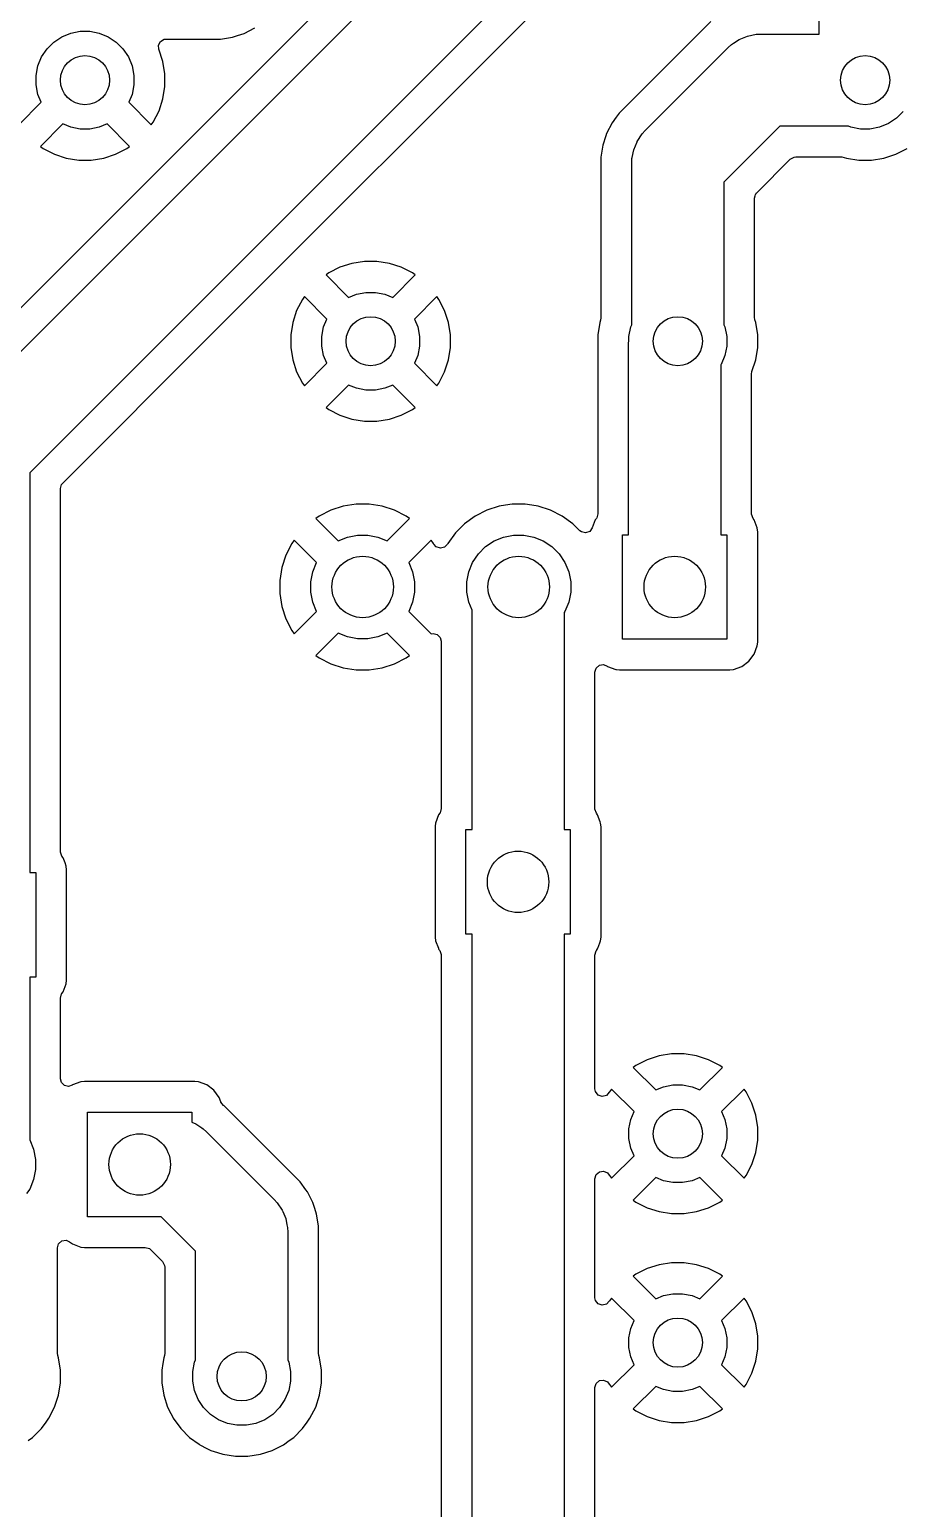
# Model space of a CAD drawing. Header units: millimetres. Extents: x 95 to 195, y -140 to -40.
# Drawn here: x 158.15 to 172.34, y -125.3 to -101.23 of the extents above; entities that cross this region are included whole.
import ezdxf

# ---------------------------------------------------------------- set-up
doc = ezdxf.new("R2010")
doc.units = ezdxf.units.MM
doc.layers.add('B.Cu', color=153, linetype='CONTINUOUS', true_color=0x4d7fc4)

msp = doc.modelspace()

# ---------------------------------------------------------------- linework, layer by layer
at = {"layer": 'B.Cu', "linetype": 'CONTINUOUS'}
for p, q in [((171.015352, -92.746173), (156.446174, -107.315351)), ((156.86967, -107.59967), (171.29967, -93.16967)), ((172.14066, -94.45), (158.15, -108.44066)), ((161.100792, -106.197682), (172.311655, -94.986819)), ((171, -101.3), (171, -98.069773)), ((169.235351, -101.096174), (167.746174, -102.585351)), ((158.542485, -101.431592), (158.672883, -101.344463)), ((158.672883, -101.344463), (158.817772, -101.284448)), ((158.817772, -101.284448), (158.971586, -101.253852)), ((158.971586, -101.253852), (159.128414, -101.253852)), ((159.128414, -101.253852), (159.282228, -101.284448)), ((159.282228, -101.284448), (159.427117, -101.344463)), ((159.427117, -101.344463), (159.557515, -101.431592)), ((161.452826, -101.349709), (161.53018, -101.324575)), ((161.53018, -101.324575), (161.640026, -101.288884)), ((161.640026, -101.288884), (161.815405, -101.199524)), ((169.696452, -101.388559), (169.832286, -101.332295)), ((169.832286, -101.332295), (169.976487, -101.303611)), ((169.976487, -101.303611), (170.05, -101.3)), ((170.05, -101.3), (171, -101.3)), ((158.344463, -101.672883), (158.431592, -101.542485)), ((158.431592, -101.542485), (158.542485, -101.431592)), ((159.557515, -101.431592), (159.668408, -101.542485)), ((159.668408, -101.542485), (159.755537, -101.672883)), ((160.247697, -101.48247), (160.278978, -101.419994)), ((160.254512, -101.54593), (160.247697, -101.48247)), ((160.253251, -101.54634), (160.254512, -101.54593)), ((160.31799, -101.745582), (160.253251, -101.54634)), ((160.278978, -101.419994), (160.339071, -101.384348)), ((160.339071, -101.384348), (160.369724, -101.3805)), ((160.369724, -101.3805), (161.258422, -101.3805)), ((161.258422, -101.3805), (161.452826, -101.349709)), ((168.16967, -102.86967), (169.51967, -101.51967)), ((169.51967, -101.51967), (169.574205, -101.470242)), ((169.574205, -101.470242), (169.606578, -101.448611)), ((169.606578, -101.448611), (169.696452, -101.388559)), ((158.253852, -101.971586), (158.284448, -101.817772)), ((158.284448, -101.817772), (158.344463, -101.672883)), ((159.755537, -101.672883), (159.815552, -101.817772)), ((159.815552, -101.817772), (159.846148, -101.971586)), ((160.35, -101.947682), (160.31799, -101.745582)), ((158.253852, -102.128414), (158.253852, -101.971586)), ((159.846148, -101.971586), (159.846148, -102.128414)), ((160.35, -102.152317), (160.35, -101.947682)), ((158.284448, -102.282228), (158.253852, -102.128414)), ((158.337101, -102.409344), (158.284448, -102.282228)), ((159.815552, -102.282228), (159.762898, -102.409345)), ((159.846148, -102.128414), (159.815552, -102.282228)), ((160.31799, -102.354417), (160.35, -102.152317)), ((157.970524, -102.775922), (158.337101, -102.409344)), ((159.762898, -102.409345), (160.129474, -102.775921)), ((160.254755, -102.549031), (160.31799, -102.354417)), ((158.690653, -102.762897), (158.324076, -103.129474)), ((158.817772, -102.815552), (158.690653, -102.762897)), ((159.409345, -102.762898), (159.282228, -102.815552)), ((159.775921, -103.129474), (159.409345, -102.762898)), ((160.129474, -102.775921), (160.161859, -102.731349)), ((160.161859, -102.731349), (160.254755, -102.549031)), ((167.630476, -102.744594), (167.541117, -102.919969)), ((167.696485, -102.653741), (167.630476, -102.744594)), ((167.746172, -102.585354), (167.696485, -102.653741)), ((167.746174, -102.585352), (167.746172, -102.585354)), ((167.746174, -102.585351), (167.746174, -102.585352)), ((172.127117, -102.755537), (171.982228, -102.815552)), ((172.257515, -102.668408), (172.127117, -102.755537)), ((172.368408, -102.557515), (172.257515, -102.668408)), ((158.971586, -102.846148), (158.817772, -102.815552)), ((159.128414, -102.846148), (158.971586, -102.846148)), ((159.282228, -102.815552), (159.128414, -102.846148)), ((167.52962, -102.955356), (167.48029, -103.107173)), ((167.541117, -102.919969), (167.52962, -102.955356)), ((168.038559, -103.046452), (168.120242, -102.924205)), ((168.120242, -102.924205), (168.16967, -102.86967)), ((170.36066, -102.8), (169.45, -103.71066)), ((171.480226, -102.8), (170.36066, -102.8)), ((171.517772, -102.815552), (171.480226, -102.8)), ((171.671586, -102.846148), (171.517772, -102.815552)), ((171.828414, -102.846148), (171.671586, -102.846148)), ((171.982228, -102.815552), (171.828414, -102.846148)), ((158.324076, -103.129474), (158.36865, -103.161859)), ((158.36865, -103.161859), (158.550968, -103.254755)), ((158.550968, -103.254755), (158.745582, -103.31799)), ((159.354417, -103.31799), (159.549031, -103.254755)), ((159.549031, -103.254755), (159.731349, -103.161859)), ((159.731349, -103.161859), (159.775921, -103.129474)), ((167.48029, -103.107173), (167.4495, -103.301577)), ((167.957573, -103.306569), (167.982294, -103.182287)), ((167.982294, -103.182287), (168.036139, -103.052295)), ((168.036139, -103.052295), (168.038559, -103.046452)), ((172.054534, -103.318477), (172.249219, -103.25522)), ((172.249219, -103.25522), (172.43161, -103.162287)), ((158.745582, -103.31799), (158.947683, -103.35)), ((158.947683, -103.35), (159.152317, -103.35)), ((159.152317, -103.35), (159.354417, -103.31799)), ((167.4495, -103.301577), (167.4495, -105.920498)), ((167.95, -103.4), (167.953611, -103.326487)), ((167.95, -106.030226), (167.95, -103.4)), ((167.953611, -103.326487), (167.957573, -103.306569)), ((169.986819, -103.881655), (170.531655, -103.336819)), ((170.531655, -103.336819), (170.592978, -103.303334)), ((170.592978, -103.303334), (170.619336, -103.3005)), ((170.619336, -103.3005), (171.370498, -103.3005)), ((171.370498, -103.3005), (171.408816, -103.306569)), ((171.408816, -103.306569), (171.409709, -103.306859)), ((171.409709, -103.306859), (171.445466, -103.318477)), ((171.445466, -103.318477), (171.647648, -103.3505)), ((171.647648, -103.3505), (171.647649, -103.3505)), ((171.647649, -103.3505), (171.852351, -103.3505)), ((171.852351, -103.3505), (171.852352, -103.3505)), ((171.852352, -103.3505), (172.054534, -103.318477)), ((169.45, -103.71066), (169.45, -106.030226)), ((169.9505, -103.969336), (169.954242, -103.956589)), ((169.9505, -104.897682), (169.9505, -103.969336)), ((169.953315, -103.950136), (169.960193, -103.935073)), ((169.954242, -103.956589), (169.953315, -103.950136)), ((169.960193, -103.935073), (169.965668, -103.909909)), ((169.965668, -103.909909), (169.969422, -103.904893)), ((169.969422, -103.904893), (169.970185, -103.902297)), ((169.970185, -103.902297), (169.981672, -103.888041)), ((169.981672, -103.888041), (169.98234, -103.88658)), ((169.98234, -103.88658), (169.986131, -103.882508)), ((169.986131, -103.882508), (169.986819, -103.881655)), ((169.9505, -105.920498), (169.9505, -104.897682)), ((163.018644, -105.188143), (162.974077, -105.220523)), ((163.200968, -105.095244), (163.018644, -105.188143)), ((163.395582, -105.032009), (163.200968, -105.095244)), ((163.597683, -105), (163.395582, -105.032009)), ((163.802317, -105), (163.597683, -105)), ((164.004417, -105.032009), (163.802317, -105)), ((164.199031, -105.095244), (164.004417, -105.032009)), ((164.38135, -105.188141), (164.199031, -105.095244)), ((164.381359, -105.188147), (164.38135, -105.188141)), ((164.425921, -105.220523), (164.381359, -105.188147)), ((162.974077, -105.220523), (162.974077, -105.220524)), ((162.974077, -105.220524), (163.340655, -105.587101)), ((164.059344, -105.587101), (164.425922, -105.220524)), ((164.425922, -105.220524), (164.425921, -105.220523)), ((162.588143, -105.618644), (162.495244, -105.800968)), ((162.620523, -105.574077), (162.588143, -105.618644)), ((162.620524, -105.574077), (162.620523, -105.574077)), ((162.987101, -105.940654), (162.620524, -105.574077)), ((163.340655, -105.587101), (163.467772, -105.534448)), ((163.467772, -105.534448), (163.621586, -105.503852)), ((163.621586, -105.503852), (163.778414, -105.503852)), ((163.778414, -105.503852), (163.932228, -105.534448)), ((163.932228, -105.534448), (164.059344, -105.587101)), ((164.779474, -105.574076), (164.412897, -105.940652)), ((164.779474, -105.574077), (164.779474, -105.574076)), ((164.811859, -105.61865), (164.779474, -105.574077)), ((164.904755, -105.800968), (164.811859, -105.61865)), ((162.495244, -105.800968), (162.432009, -105.995582)), ((164.96799, -105.995582), (164.904755, -105.800968)), ((162.432009, -105.995582), (162.4, -106.197682)), ((162.903852, -106.221586), (162.934448, -106.067772)), ((162.934448, -106.067772), (162.987101, -105.940654)), ((164.412897, -105.940652), (164.465552, -106.067772)), ((164.465552, -106.067772), (164.496148, -106.221586)), ((165, -106.197682), (164.96799, -105.995582)), ((167.431523, -105.995464), (167.3995, -106.197648)), ((167.443431, -105.958816), (167.431523, -105.995464)), ((167.4495, -105.920498), (167.443431, -105.958816)), ((167.903852, -106.221586), (167.934448, -106.067772)), ((167.934448, -106.067772), (167.95, -106.030226)), ((169.45, -106.030226), (169.465552, -106.067772)), ((169.465552, -106.067772), (169.496148, -106.221586)), ((169.953932, -105.94217), (169.9505, -105.920498)), ((169.953572, -105.94793), (169.953932, -105.94217)), ((169.954821, -105.953438), (169.953572, -105.94793)), ((169.968477, -105.995466), (169.954821, -105.953438)), ((170.0005, -106.197648), (169.968477, -105.995466)), ((158.686819, -108.611655), (161.100792, -106.197682)), ((162.4, -106.197682), (162.4, -106.402317)), ((162.903852, -106.378414), (162.903852, -106.221586)), ((162.934448, -106.532228), (162.903852, -106.378414)), ((164.496148, -106.378414), (164.465552, -106.532228)), ((164.496148, -106.221586), (164.496148, -106.378414)), ((165, -106.402317), (165, -106.197682)), ((167.3995, -106.197648), (167.3995, -109.108561)), ((167.9, -106.35), (167.903611, -106.276487)), ((167.9, -109.45), (167.9, -106.35)), ((167.903611, -106.276487), (167.903852, -106.275275)), ((167.903852, -106.275275), (167.903852, -106.221586)), ((169.496148, -106.378414), (169.465552, -106.532228)), ((169.496148, -106.221586), (169.496148, -106.378414)), ((170.0005, -106.402352), (170.0005, -106.197648)), ((162.4, -106.402317), (162.432009, -106.604417)), ((162.432009, -106.604417), (162.495244, -106.799031)), ((162.987101, -106.659344), (162.934448, -106.532228)), ((164.465552, -106.532228), (164.412898, -106.659345)), ((164.904755, -106.799031), (164.96799, -106.604417)), ((164.96799, -106.604417), (165, -106.402317)), ((169.465552, -106.532228), (169.405537, -106.677117)), ((169.906568, -106.795069), (169.968477, -106.604534)), ((169.968477, -106.604534), (170.0005, -106.402352)), ((162.495244, -106.799031), (162.588141, -106.98135)), ((162.620524, -107.025922), (162.987101, -106.659344)), ((164.412898, -106.659345), (164.779474, -107.025921)), ((164.811859, -106.981349), (164.904755, -106.799031)), ((169.405537, -106.677117), (169.4, -106.685403)), ((169.4, -106.685403), (169.4, -109.45)), ((169.9005, -106.833384), (169.906568, -106.795069)), ((169.9005, -109.108561), (169.9005, -106.833384)), ((162.588141, -106.98135), (162.588147, -106.981359)), ((162.588147, -106.981359), (162.620523, -107.025921)), ((162.620523, -107.025921), (162.620524, -107.025922)), ((163.340653, -107.012897), (162.974076, -107.379474)), ((163.467772, -107.065552), (163.340653, -107.012897)), ((163.621586, -107.096148), (163.467772, -107.065552)), ((163.778414, -107.096148), (163.621586, -107.096148)), ((163.932228, -107.065552), (163.778414, -107.096148)), ((164.059345, -107.012898), (163.932228, -107.065552)), ((164.425921, -107.379474), (164.059345, -107.012898)), ((164.779474, -107.025921), (164.811859, -106.981349)), ((162.974076, -107.379474), (163.01865, -107.411859)), ((163.01865, -107.411859), (163.200968, -107.504755)), ((163.200968, -107.504755), (163.395582, -107.56799)), ((163.395582, -107.56799), (163.597683, -107.6)), ((163.597683, -107.6), (163.802317, -107.6)), ((163.802317, -107.6), (164.004417, -107.56799)), ((164.004417, -107.56799), (164.199031, -107.504755)), ((164.199031, -107.504755), (164.381349, -107.411859)), ((164.381349, -107.411859), (164.425921, -107.379474)), ((158.15, -108.44066), (158.15, -114.95)), ((158.6505, -108.699336), (158.670185, -108.632297)), ((158.6505, -114.608561), (158.6505, -108.699336)), ((158.670185, -108.632297), (158.686819, -108.611655)), ((163.253869, -108.983242), (163.051782, -109.048904)), ((163.253872, -108.983242), (163.253869, -108.983242)), ((163.463754, -108.95), (163.253872, -108.983242)), ((163.676246, -108.95), (163.463754, -108.95)), ((163.886129, -108.983242), (163.676246, -108.95)), ((164.088217, -109.048904), (163.886129, -108.983242)), ((165.79376, -108.982753), (165.591585, -109.048444)), ((165.964101, -108.955774), (165.79376, -108.982753)), ((166.003713, -108.9495), (165.964101, -108.955774)), ((166.216287, -108.9495), (166.003713, -108.9495)), ((166.255899, -108.955774), (166.216287, -108.9495)), ((166.42624, -108.982753), (166.255899, -108.955774)), ((166.426241, -108.982753), (166.42624, -108.982753)), ((166.426243, -108.982754), (166.426241, -108.982753)), ((166.628412, -109.048443), (166.426243, -108.982754)), ((162.862439, -109.14538), (162.808282, -109.184727)), ((162.808282, -109.184727), (162.808282, -109.184728)), ((162.808282, -109.184728), (163.172571, -109.549017)), ((163.051782, -109.048904), (162.862439, -109.14538)), ((163.967428, -109.549017), (164.331716, -109.184728)), ((164.27755, -109.145375), (164.088217, -109.048904)), ((164.331716, -109.184728), (164.27755, -109.145375)), ((165.230213, -109.26989), (165.07989, -109.420213)), ((165.402179, -109.144951), (165.230213, -109.26989)), ((165.591585, -109.048444), (165.402179, -109.144951)), ((166.628413, -109.048443), (166.628412, -109.048443)), ((166.628414, -109.048444), (166.628413, -109.048443)), ((166.81782, -109.144951), (166.628414, -109.048444)), ((166.989786, -109.26989), (166.81782, -109.144951)), ((167.103326, -109.38343), (166.989786, -109.26989)), ((167.356203, -109.207669), (167.307189, -109.339083)), ((167.356204, -109.207668), (167.356203, -109.207669)), ((167.374767, -109.182872), (167.356204, -109.207668)), ((167.379815, -109.1756), (167.374767, -109.182872)), ((167.3995, -109.108561), (167.379815, -109.1756)), ((169.900816, -109.117408), (169.9005, -109.108561)), ((169.925233, -109.182872), (169.900816, -109.117408)), ((169.943795, -109.207668), (169.925233, -109.182872)), ((169.943797, -109.207671), (169.943795, -109.207668)), ((169.99281, -109.339083), (169.943797, -109.207671)), ((163.172571, -109.549017), (163.323258, -109.486601)), ((163.323258, -109.486601), (163.486685, -109.454093)), ((163.486685, -109.454093), (163.653315, -109.454093)), ((163.653315, -109.454093), (163.816742, -109.486601)), ((163.816742, -109.486601), (163.967428, -109.549017)), ((165.07989, -109.420213), (164.954949, -109.592182)), ((165.709313, -109.550367), (165.863258, -109.486601)), ((165.863258, -109.486601), (166.026685, -109.454093)), ((166.026685, -109.454093), (166.193315, -109.454093)), ((166.193315, -109.454093), (166.356742, -109.486601)), ((166.356742, -109.486601), (166.510687, -109.550367)), ((167.13158, -109.404581), (167.103326, -109.38343)), ((167.199853, -109.419433), (167.13158, -109.404581)), ((167.265317, -109.395016), (167.199853, -109.419433)), ((167.307189, -109.339083), (167.265317, -109.395016)), ((167.8, -111.15), (167.8, -109.45)), ((167.8, -109.45), (167.9, -109.45)), ((169.4, -109.45), (169.5, -109.45)), ((169.5, -109.45), (169.5, -111.15)), ((169.994091, -109.342517), (169.99281, -109.339083)), ((170.000499, -109.402128), (169.994091, -109.342517)), ((170.0005, -111.197873), (170.000499, -109.402128)), ((162.41538, -109.592439), (162.318904, -109.781782)), ((162.454727, -109.538282), (162.41538, -109.592439)), ((162.454728, -109.538282), (162.454727, -109.538282)), ((162.819017, -109.902571), (162.454728, -109.538282)), ((164.685269, -109.538282), (164.320981, -109.902569)), ((164.68527, -109.538282), (164.685269, -109.538282)), ((164.724626, -109.592452), (164.68527, -109.538282)), ((164.729234, -109.601495), (164.724626, -109.592452)), ((164.768271, -109.646548), (164.729234, -109.601495)), ((164.834405, -109.669087), (164.768271, -109.646548)), ((164.902227, -109.652293), (164.834405, -109.669087)), ((164.950202, -109.601499), (164.902227, -109.652293)), ((164.954949, -109.592182), (164.950202, -109.601499)), ((165.360367, -109.899313), (165.452941, -109.760766)), ((165.452941, -109.760766), (165.570766, -109.642941)), ((165.570766, -109.642941), (165.709313, -109.550367)), ((166.510687, -109.550367), (166.649234, -109.642941)), ((166.649234, -109.642941), (166.767059, -109.760766)), ((166.767059, -109.760766), (166.859633, -109.899313)), ((162.253242, -109.983872), (162.22, -110.193753)), ((162.318904, -109.781782), (162.253242, -109.983869)), ((162.253242, -109.983869), (162.253242, -109.983872)), ((162.756601, -110.053258), (162.819017, -109.902571)), ((164.320981, -109.902569), (164.383399, -110.053258)), ((165.296601, -110.053258), (165.360367, -109.899313)), ((166.859633, -109.899313), (166.923399, -110.053258)), ((162.22, -110.193753), (162.22, -110.406246)), ((162.724093, -110.216685), (162.756601, -110.053258)), ((162.724093, -110.383315), (162.724093, -110.216685)), ((164.383399, -110.053258), (164.415907, -110.216685)), ((164.415907, -110.216685), (164.415907, -110.383315)), ((165.264093, -110.216685), (165.296601, -110.053258)), ((165.264093, -110.383315), (165.264093, -110.216685)), ((166.923399, -110.053258), (166.955907, -110.216685)), ((166.955907, -110.216685), (166.955907, -110.383315)), ((162.22, -110.406246), (162.253242, -110.616127)), ((162.756601, -110.546742), (162.724093, -110.383315)), ((164.415907, -110.383315), (164.383399, -110.546742)), ((165.296601, -110.546742), (165.264093, -110.383315)), ((166.955907, -110.383315), (166.923399, -110.546742)), ((162.253242, -110.616127), (162.253242, -110.61613)), ((162.253242, -110.61613), (162.318904, -110.818217)), ((162.454728, -111.061716), (162.819016, -110.697427)), ((162.819016, -110.697427), (162.756601, -110.546742)), ((164.383399, -110.546742), (164.320982, -110.697428)), ((164.320982, -110.697428), (164.685269, -111.061716)), ((165.35, -110.675658), (165.296601, -110.546742)), ((165.35, -114.25), (165.35, -110.675658)), ((166.859633, -110.700687), (166.85, -110.715103)), ((166.85, -110.715103), (166.85, -114.25)), ((166.923399, -110.546742), (166.859633, -110.700687)), ((162.318904, -110.818217), (162.415375, -111.00755)), ((162.415375, -111.00755), (162.454728, -111.061716)), ((163.172569, -111.050981), (162.808282, -111.415269)), ((163.323258, -111.113399), (163.172569, -111.050981)), ((163.486685, -111.145907), (163.323258, -111.113399)), ((163.653315, -111.145907), (163.486685, -111.145907)), ((163.816742, -111.113399), (163.653315, -111.145907)), ((163.967428, -111.050982), (163.816742, -111.113399)), ((164.331717, -111.41527), (163.967428, -111.050982)), ((164.685269, -111.061716), (164.71577, -111.059316)), ((164.71577, -111.059316), (164.784148, -111.07368)), ((164.784148, -111.07368), (164.833905, -111.122731)), ((164.833905, -111.122731), (164.8495, -111.182934)), ((164.8495, -111.182934), (164.8495, -113.908561)), ((169.5, -111.15), (167.8, -111.15)), ((169.994091, -111.257483), (170.0005, -111.197873)), ((162.808282, -111.415269), (162.808282, -111.41527)), ((162.808282, -111.41527), (162.862449, -111.454624)), ((162.862449, -111.454624), (163.051782, -111.551095)), ((164.088217, -111.551095), (164.277554, -111.454622)), ((164.277554, -111.454622), (164.331716, -111.41527)), ((164.331716, -111.41527), (164.331717, -111.41527)), ((169.857546, -111.507546), (169.943796, -111.392331)), ((169.943796, -111.392331), (169.994091, -111.257483)), ((163.051782, -111.551095), (163.25387, -111.616757)), ((163.25387, -111.616757), (163.463754, -111.65)), ((163.463754, -111.65), (163.676246, -111.65)), ((163.676246, -111.65), (163.886127, -111.616757)), ((163.886127, -111.616757), (163.88613, -111.616757)), ((163.88613, -111.616757), (164.088217, -111.551095)), ((167.3505, -111.686431), (167.370185, -111.619392)), ((167.3505, -113.908561), (167.3505, -111.686431)), ((167.370185, -111.619392), (167.422989, -111.573637)), ((167.422989, -111.573637), (167.492147, -111.563693)), ((167.492147, -111.563693), (167.548813, -111.587166)), ((167.548813, -111.587166), (167.557669, -111.593796)), ((167.557669, -111.593796), (167.55767, -111.593796)), ((167.55767, -111.593796), (167.557671, -111.593797)), ((167.557671, -111.593797), (167.692517, -111.644091)), ((167.692517, -111.644091), (167.692516, -111.644091)), ((167.692516, -111.644091), (167.699444, -111.644835)), ((167.699444, -111.644835), (167.752127, -111.6505)), ((167.752127, -111.6505), (169.547872, -111.650499)), ((169.547872, -111.650499), (169.607483, -111.644091)), ((169.607483, -111.644091), (169.742331, -111.593796)), ((169.742331, -111.593796), (169.857546, -111.507546)), ((164.806202, -114.007671), (164.755908, -114.142517)), ((164.806204, -114.007668), (164.806202, -114.007671)), ((164.824767, -113.982872), (164.806204, -114.007668)), ((164.829815, -113.9756), (164.824767, -113.982872)), ((164.8495, -113.908561), (164.829815, -113.9756)), ((167.350816, -113.917408), (167.3505, -113.908561)), ((167.375233, -113.982872), (167.350816, -113.917408)), ((167.393795, -114.007668), (167.375233, -113.982872)), ((167.393797, -114.007671), (167.393795, -114.007668)), ((167.436736, -114.122798), (167.393797, -114.007671)), ((164.749501, -114.202123), (164.7495, -114.202135)), ((164.7495, -114.202135), (164.7495, -115.99787)), ((164.750592, -114.191966), (164.749501, -114.202123)), ((164.755908, -114.142517), (164.750592, -114.191966)), ((165.25, -115.95), (165.25, -114.25)), ((165.25, -114.25), (165.35, -114.25)), ((166.85, -114.25), (166.95, -114.25)), ((166.95, -114.25), (166.95, -115.95)), ((167.444091, -114.142517), (167.436736, -114.122798)), ((167.450499, -114.202128), (167.444091, -114.142517)), ((167.4505, -115.997873), (167.450499, -114.202128)), ((158.650816, -114.617408), (158.6505, -114.608561)), ((158.675233, -114.682872), (158.650816, -114.617408)), ((158.693795, -114.707668), (158.675233, -114.682872)), ((158.693797, -114.707671), (158.693795, -114.707668)), ((158.725442, -114.792517), (158.693797, -114.707671)), ((158.744091, -114.842517), (158.725442, -114.792517)), ((158.15, -114.95), (158.25, -114.95)), ((158.25, -114.95), (158.25, -116.65)), ((158.750499, -114.902128), (158.744091, -114.842517)), ((158.7505, -116.697873), (158.750499, -114.902128)), ((164.7495, -115.99787), (164.749501, -115.997876)), ((164.749501, -115.997876), (164.755908, -116.057483)), ((165.35, -115.95), (165.25, -115.95)), ((165.35, -131.45), (165.35, -115.95)), ((166.95, -115.95), (166.85, -115.95)), ((166.85, -115.95), (166.85, -131.45)), ((167.444091, -116.057483), (167.4505, -115.997873)), ((164.755908, -116.057483), (164.802173, -116.181523)), ((164.802173, -116.181523), (164.806204, -116.192331)), ((164.806204, -116.192331), (164.811571, -116.1995)), ((164.811571, -116.1995), (164.824766, -116.217126)), ((164.824766, -116.217126), (164.849184, -116.28259)), ((167.3505, -116.291438), (167.370185, -116.224399)), ((167.370185, -116.224399), (167.375234, -116.217126)), ((167.375234, -116.217126), (167.393796, -116.192331)), ((167.393796, -116.192331), (167.397828, -116.181522)), ((167.397828, -116.181522), (167.430936, -116.092753)), ((167.430936, -116.092753), (167.444091, -116.057483)), ((164.849184, -116.28259), (164.8495, -116.291438)), ((164.8495, -116.291438), (164.8495, -130.8255)), ((167.3505, -118.468549), (167.3505, -116.291438)), ((158.25, -116.65), (158.15, -116.65)), ((158.15, -116.65), (158.15, -119.300199)), ((158.744091, -116.757483), (158.7505, -116.697873)), ((158.6505, -116.991438), (158.670185, -116.924399)), ((158.6505, -118.306082), (158.6505, -116.991438)), ((158.670185, -116.924399), (158.675234, -116.917126)), ((158.675234, -116.917126), (158.693796, -116.892331)), ((158.693796, -116.892331), (158.744091, -116.757483)), ((168.395582, -117.932009), (168.200968, -117.995244)), ((168.597683, -117.9), (168.395582, -117.932009)), ((168.802317, -117.9), (168.597683, -117.9)), ((169.004417, -117.932009), (168.802317, -117.9)), ((169.199031, -117.995244), (169.004417, -117.932009)), ((168.018644, -118.088143), (167.974077, -118.120523)), ((167.974077, -118.120523), (167.974077, -118.120524)), ((167.974077, -118.120524), (168.340655, -118.487101)), ((168.200968, -117.995244), (168.018644, -118.088143)), ((169.059344, -118.487101), (169.425922, -118.120524)), ((169.38135, -118.088141), (169.199031, -117.995244)), ((169.381359, -118.088147), (169.38135, -118.088141)), ((169.425921, -118.120523), (169.381359, -118.088147)), ((169.425922, -118.120524), (169.425921, -118.120523)), ((158.665667, -118.365508), (158.6505, -118.306082)), ((158.715072, -118.414914), (158.665667, -118.365508)), ((158.783345, -118.429766), (158.715072, -118.414914)), ((158.83908, -118.408978), (158.783345, -118.429766)), ((158.839886, -118.410454), (158.83908, -118.408978)), ((158.847671, -118.406202), (158.839886, -118.410454)), ((158.982516, -118.355908), (158.847671, -118.406202)), ((159.042123, -118.349501), (158.982516, -118.355908)), ((159.042129, -118.3495), (159.042123, -118.349501)), ((160.837864, -118.3495), (159.042129, -118.3495)), ((160.837873, -118.3495), (160.837864, -118.3495)), ((160.837881, -118.3495), (160.837873, -118.3495)), ((160.837883, -118.349501), (160.837881, -118.3495)), ((160.897483, -118.355908), (160.837883, -118.349501)), ((161.032328, -118.406202), (160.897482, -118.355908)), ((160.897482, -118.355908), (160.897483, -118.355908)), ((161.032335, -118.406206), (161.032328, -118.406202)), ((161.147544, -118.492452), (161.032335, -118.406206)), ((168.340655, -118.487101), (168.467772, -118.434448)), ((168.467772, -118.434448), (168.621586, -118.403852)), ((168.621586, -118.403852), (168.778414, -118.403852)), ((168.778414, -118.403852), (168.932228, -118.434448)), ((168.932228, -118.434448), (169.059344, -118.487101)), ((161.147547, -118.492455), (161.147544, -118.492452)), ((161.233793, -118.607664), (161.147547, -118.492455)), ((161.233795, -118.607667), (161.233793, -118.607664)), ((161.233796, -118.607669), (161.233795, -118.607667)), ((161.261596, -118.682206), (161.233796, -118.607669)), ((167.359602, -118.515181), (167.3505, -118.468549)), ((167.403053, -118.569897), (167.359602, -118.515181)), ((167.469188, -118.592435), (167.403053, -118.569897)), ((167.537009, -118.575641), (167.469188, -118.592435)), ((167.584984, -118.524845), (167.537009, -118.575641)), ((167.588141, -118.518648), (167.584984, -118.524845)), ((167.588143, -118.518645), (167.588141, -118.518648)), ((167.620523, -118.474077), (167.588143, -118.518645)), ((167.620524, -118.474077), (167.620523, -118.474077)), ((167.987101, -118.840654), (167.620524, -118.474077)), ((169.779474, -118.474076), (169.412897, -118.840652)), ((169.779474, -118.474077), (169.779474, -118.474076)), ((169.811859, -118.51865), (169.779474, -118.474077)), ((169.904755, -118.700968), (169.811859, -118.51865)), ((159.09, -120.55), (159.09, -118.85)), ((159.09, -118.85), (160.79, -118.85)), ((160.79, -118.85), (160.79, -119.012236)), ((161.262173, -118.683718), (161.261596, -118.682206)), ((161.304839, -118.739046), (161.262173, -118.683718)), ((161.314646, -118.746172), (161.304839, -118.739046)), ((162.553828, -119.985354), (161.314646, -118.746172)), ((167.934448, -118.967772), (167.987101, -118.840654)), ((169.412897, -118.840652), (169.465552, -118.967772)), ((169.96799, -118.895582), (169.904755, -118.700968)), ((170, -119.097682), (169.96799, -118.895582)), ((160.79, -119.012236), (160.853548, -119.038559)), ((160.853548, -119.038559), (160.951626, -119.104093)), ((160.951626, -119.104093), (160.975795, -119.120242)), ((160.975795, -119.120242), (161.03033, -119.16967)), ((167.903852, -119.121586), (167.934448, -118.967772)), ((167.903852, -119.278414), (167.903852, -119.121586)), ((169.465552, -118.967772), (169.496148, -119.121586)), ((169.496148, -119.121586), (169.496148, -119.278414)), ((170, -119.302317), (170, -119.097682)), ((158.15, -119.300199), (158.213399, -119.453258)), ((161.03033, -119.16967), (162.13033, -120.26967)), ((167.934448, -119.432228), (167.903852, -119.278414)), ((169.496148, -119.278414), (169.465552, -119.432228)), ((169.96799, -119.504417), (170, -119.302317)), ((158.213399, -119.453258), (158.245907, -119.616685)), ((158.245907, -119.616685), (158.245907, -119.783315)), ((167.620524, -119.925922), (167.987101, -119.559344)), ((167.987101, -119.559344), (167.934448, -119.432228)), ((169.465552, -119.432228), (169.412898, -119.559345)), ((169.412898, -119.559345), (169.779474, -119.925921)), ((169.904755, -119.699031), (169.96799, -119.504417)), ((158.245907, -119.783315), (158.213399, -119.946742)), ((167.3505, -119.93145), (167.370185, -119.864411)), ((167.370185, -119.864411), (167.422989, -119.818656)), ((167.422989, -119.818656), (167.492147, -119.808712)), ((167.492147, -119.808712), (167.555703, -119.837737)), ((167.555703, -119.837737), (167.584986, -119.875158)), ((167.584986, -119.875158), (167.588139, -119.881346)), ((169.811859, -119.881349), (169.904755, -119.699031)), ((158.149633, -120.100687), (158.1, -120.174968)), ((158.213399, -119.946742), (158.149633, -120.100687)), ((162.645339, -120.111308), (162.553828, -119.985354)), ((162.669523, -120.144594), (162.645339, -120.111308)), ((167.3505, -121.868549), (167.3505, -119.93145)), ((167.588139, -119.881346), (167.588147, -119.881359)), ((167.588147, -119.881359), (167.620523, -119.925921)), ((167.620523, -119.925921), (167.620524, -119.925922)), ((168.340653, -119.912897), (167.974076, -120.279474)), ((168.467772, -119.965552), (168.340653, -119.912897)), ((168.621586, -119.996148), (168.467772, -119.965552)), ((168.778414, -119.996148), (168.621586, -119.996148)), ((168.932228, -119.965552), (168.778414, -119.996148)), ((169.059345, -119.912898), (168.932228, -119.965552)), ((169.425921, -120.279474), (169.059345, -119.912898)), ((169.779474, -119.925921), (169.811859, -119.881349)), ((162.13033, -120.26967), (162.179758, -120.324205)), ((162.179758, -120.324205), (162.261441, -120.446452)), ((162.758882, -120.319969), (162.669523, -120.144594)), ((162.758882, -120.319971), (162.758882, -120.319969)), ((162.758884, -120.319974), (162.758882, -120.319971)), ((162.789645, -120.414646), (162.758884, -120.319974)), ((167.974076, -120.279474), (168.01865, -120.311859)), ((168.01865, -120.311859), (168.200968, -120.404755)), ((169.199031, -120.404755), (169.381349, -120.311859)), ((169.381349, -120.311859), (169.425921, -120.279474)), ((160.28934, -120.55), (159.09, -120.55)), ((160.85, -121.11066), (160.28934, -120.55)), ((162.261441, -120.446452), (162.270362, -120.46799)), ((162.270362, -120.46799), (162.317706, -120.582287)), ((162.317706, -120.582287), (162.337445, -120.681522)), ((162.789645, -120.414647), (162.789645, -120.414646)), ((162.819709, -120.507173), (162.789645, -120.414647)), ((162.8505, -120.701577), (162.819709, -120.507173)), ((168.200968, -120.404755), (168.395582, -120.46799)), ((168.395582, -120.46799), (168.597683, -120.5)), ((168.597683, -120.5), (168.802317, -120.5)), ((168.802317, -120.5), (169.004417, -120.46799)), ((169.004417, -120.46799), (169.199031, -120.404755)), ((162.337445, -120.681522), (162.346389, -120.726487)), ((162.346389, -120.726487), (162.35, -120.8)), ((162.35, -120.8), (162.35, -122.880226)), ((162.8505, -122.770498), (162.8505, -120.701577)), ((158.6005, -121.056487), (158.620185, -120.989448)), ((158.6005, -122.770498), (158.6005, -121.056487)), ((158.620185, -120.989448), (158.672989, -120.943693)), ((158.672989, -120.943693), (158.742147, -120.933749)), ((158.742147, -120.933749), (158.79881, -120.95722)), ((158.79881, -120.95722), (158.829379, -120.980104)), ((158.829379, -120.980104), (158.847668, -120.993795)), ((158.847668, -120.993795), (158.847671, -120.993797)), ((158.847671, -120.993797), (158.982517, -121.044091)), ((158.982517, -121.044091), (158.982516, -121.044091)), ((158.982516, -121.044091), (158.989444, -121.044835)), ((158.989444, -121.044835), (159.042127, -121.0505)), ((159.042127, -121.0505), (160.030663, -121.050499)), ((160.030663, -121.050499), (160.097702, -121.070183)), ((160.097702, -121.070183), (160.118344, -121.086818)), ((160.118344, -121.086818), (160.313181, -121.281655)), ((160.313181, -121.281655), (160.346666, -121.342978)), ((160.85, -122.880226), (160.85, -121.11066)), ((168.597683, -121.3), (168.395582, -121.332009)), ((168.802317, -121.3), (168.597683, -121.3)), ((169.004417, -121.332009), (168.802317, -121.3)), ((160.346666, -121.342978), (160.3495, -121.369336)), ((160.3495, -121.369336), (160.3495, -122.770498)), ((168.018644, -121.488143), (167.974077, -121.520523)), ((167.974077, -121.520523), (167.974077, -121.520524)), ((167.974077, -121.520524), (168.340655, -121.887101)), ((168.200968, -121.395244), (168.018644, -121.488143)), ((168.395582, -121.332009), (168.200968, -121.395244)), ((169.199031, -121.395244), (169.004417, -121.332009)), ((169.059344, -121.887101), (169.425922, -121.520524)), ((169.38135, -121.488141), (169.199031, -121.395244)), ((169.381359, -121.488147), (169.38135, -121.488141)), ((169.425921, -121.520523), (169.381359, -121.488147)), ((169.425922, -121.520524), (169.425921, -121.520523)), ((168.467772, -121.834448), (168.621586, -121.803852)), ((168.621586, -121.803852), (168.778414, -121.803852)), ((168.778414, -121.803852), (168.932228, -121.834448)), ((167.359602, -121.915181), (167.3505, -121.868549)), ((167.403053, -121.969897), (167.359602, -121.915181)), ((167.469188, -121.992435), (167.403053, -121.969897)), ((167.537009, -121.975641), (167.469188, -121.992435)), ((167.584984, -121.924845), (167.537009, -121.975641)), ((167.588141, -121.918648), (167.584984, -121.924845)), ((167.588143, -121.918645), (167.588141, -121.918648)), ((167.620523, -121.874077), (167.588143, -121.918645)), ((167.620524, -121.874077), (167.620523, -121.874077)), ((167.987101, -122.240654), (167.620524, -121.874077)), ((168.340655, -121.887101), (168.467772, -121.834448)), ((168.932228, -121.834448), (169.059344, -121.887101)), ((169.779474, -121.874076), (169.412897, -122.240652)), ((169.779474, -121.874077), (169.779474, -121.874076)), ((169.811859, -121.91865), (169.779474, -121.874077)), ((169.904755, -122.100968), (169.811859, -121.91865)), ((167.934448, -122.367772), (167.987101, -122.240654)), ((169.412897, -122.240652), (169.465552, -122.367772)), ((169.96799, -122.295582), (169.904755, -122.100968)), ((167.903852, -122.521586), (167.934448, -122.367772)), ((167.903852, -122.678414), (167.903852, -122.521586)), ((169.465552, -122.367772), (169.496148, -122.521586)), ((169.496148, -122.521586), (169.496148, -122.678414)), ((170, -122.497682), (169.96799, -122.295582)), ((170, -122.702317), (170, -122.497682)), ((167.934448, -122.832228), (167.903852, -122.678414)), ((169.496148, -122.678414), (169.465552, -122.832228)), ((169.96799, -122.904417), (170, -122.702317)), ((158.606569, -122.808816), (158.6005, -122.770498)), ((158.618477, -122.845466), (158.606569, -122.808816)), ((158.6505, -123.047648), (158.618477, -122.845466)), ((160.316238, -122.941971), (160.2995, -123.047648)), ((160.331523, -122.845464), (160.316238, -122.941971)), ((160.343431, -122.808816), (160.331523, -122.845464)), ((160.3495, -122.770498), (160.343431, -122.808816)), ((160.803852, -123.071586), (160.834448, -122.917772)), ((160.834448, -122.917772), (160.85, -122.880226)), ((162.35, -122.880226), (162.365552, -122.917772)), ((162.365552, -122.917772), (162.396148, -123.071586)), ((162.856569, -122.808816), (162.8505, -122.770498)), ((162.868477, -122.845466), (162.856569, -122.808816)), ((162.9005, -123.047648), (162.868477, -122.845466)), ((167.620524, -123.325922), (167.987101, -122.959344)), ((167.987101, -122.959344), (167.934448, -122.832228)), ((169.465552, -122.832228), (169.412898, -122.959345)), ((169.412898, -122.959345), (169.779474, -123.325921)), ((169.904755, -123.099031), (169.96799, -122.904417)), ((158.6505, -123.252352), (158.6505, -123.047648)), ((160.2995, -123.047648), (160.2995, -123.252352)), ((160.803852, -123.228414), (160.803852, -123.071586)), ((160.834448, -123.382228), (160.803852, -123.228414)), ((162.396148, -123.228414), (162.365552, -123.382228)), ((162.396148, -123.071586), (162.396148, -123.228414)), ((162.9005, -123.252352), (162.9005, -123.047648)), ((167.370185, -123.264411), (167.422989, -123.218656)), ((167.422989, -123.218656), (167.492147, -123.208712)), ((167.492147, -123.208712), (167.555703, -123.237737)), ((167.555703, -123.237737), (167.584986, -123.275158)), ((169.811859, -123.281349), (169.904755, -123.099031)), ((158.55522, -123.649219), (158.618477, -123.454534)), ((158.618477, -123.454534), (158.6505, -123.252352)), ((160.2995, -123.252352), (160.29992, -123.255001)), ((160.29992, -123.255001), (160.331522, -123.454534)), ((160.331522, -123.454534), (160.394781, -123.649223)), ((160.894463, -123.527117), (160.834448, -123.382228)), ((162.365552, -123.382228), (162.305537, -123.527117)), ((162.80522, -123.649219), (162.868477, -123.454534)), ((162.868477, -123.454534), (162.9005, -123.252352)), ((167.3505, -123.33145), (167.370185, -123.264411)), ((167.3505, -130.081664), (167.3505, -123.33145)), ((167.584986, -123.275158), (167.588139, -123.281346)), ((167.588139, -123.281346), (167.588147, -123.281359)), ((167.588147, -123.281359), (167.620523, -123.325921)), ((167.620523, -123.325921), (167.620524, -123.325922)), ((168.340653, -123.312897), (167.974076, -123.679474)), ((168.467772, -123.365552), (168.340653, -123.312897)), ((168.621586, -123.396148), (168.467772, -123.365552)), ((168.778414, -123.396148), (168.621586, -123.396148)), ((168.932228, -123.365552), (168.778414, -123.396148)), ((169.059345, -123.312898), (168.932228, -123.365552)), ((169.425921, -123.679474), (169.059345, -123.312898)), ((169.779474, -123.325921), (169.811859, -123.281349)), ((158.462287, -123.83161), (158.55522, -123.649219)), ((160.394781, -123.649223), (160.449331, -123.756282)), ((160.981592, -123.657515), (160.894463, -123.527117)), ((161.092485, -123.768408), (160.981592, -123.657515)), ((162.218408, -123.657515), (162.107515, -123.768408)), ((162.305537, -123.527117), (162.218408, -123.657515)), ((162.712287, -123.83161), (162.80522, -123.649219)), ((167.974076, -123.679474), (168.01865, -123.711859)), ((168.01865, -123.711859), (168.200968, -123.804755)), ((169.199031, -123.804755), (169.381349, -123.711859)), ((169.381349, -123.711859), (169.425921, -123.679474)), ((158.341971, -123.997213), (158.416683, -123.894379)), ((158.416683, -123.894379), (158.462287, -123.83161)), ((160.449331, -123.756282), (160.472676, -123.802099)), ((160.472676, -123.802099), (160.487715, -123.831613)), ((160.487715, -123.831613), (160.608028, -123.997213)), ((161.222883, -123.855537), (161.092485, -123.768408)), ((161.367772, -123.915552), (161.222883, -123.855537)), ((161.521586, -123.946148), (161.367772, -123.915552)), ((161.678414, -123.946148), (161.521586, -123.946148)), ((161.832228, -123.915552), (161.678414, -123.946148)), ((161.977117, -123.855537), (161.832228, -123.915552)), ((162.107515, -123.768408), (161.977117, -123.855537)), ((162.591971, -123.997213), (162.666683, -123.894379)), ((162.666683, -123.894379), (162.712287, -123.83161)), ((168.200968, -123.804755), (168.395582, -123.86799)), ((168.395582, -123.86799), (168.597683, -123.9)), ((168.597683, -123.9), (168.802317, -123.9)), ((168.802317, -123.9), (169.004417, -123.86799)), ((169.004417, -123.86799), (169.199031, -123.804755)), ((158.12459, -124.194732), (158.197213, -124.141971)), ((158.197213, -124.141971), (158.197215, -124.141968)), ((158.197215, -124.141968), (158.197219, -124.141966)), ((158.197219, -124.141966), (158.341966, -123.997219)), ((158.341966, -123.997219), (158.341968, -123.997215)), ((158.341968, -123.997215), (158.341971, -123.997213)), ((160.608028, -123.997213), (160.752786, -124.141971)), ((160.752786, -124.141971), (160.907749, -124.254556)), ((162.28161, -124.262287), (162.37459, -124.194732)), ((162.37459, -124.194732), (162.447213, -124.141971)), ((162.447213, -124.141971), (162.447215, -124.141968)), ((162.447215, -124.141968), (162.447219, -124.141966)), ((162.447219, -124.141966), (162.591966, -123.997219)), ((162.591966, -123.997219), (162.591968, -123.997215)), ((162.591968, -123.997215), (162.591971, -123.997213)), ((160.907749, -124.254556), (160.91839, -124.262287)), ((160.91839, -124.262287), (161.034607, -124.321503)), ((161.034607, -124.321503), (161.100776, -124.355218)), ((161.100776, -124.355218), (161.100778, -124.355218)), ((161.100778, -124.355218), (161.100781, -124.35522)), ((161.100781, -124.35522), (161.205137, -124.389127)), ((161.205137, -124.389127), (161.295465, -124.418477)), ((161.295465, -124.418477), (161.396557, -124.434488)), ((161.396557, -124.434488), (161.497648, -124.4505)), ((161.497648, -124.4505), (161.497649, -124.4505)), ((161.497649, -124.4505), (161.702351, -124.4505)), ((161.702351, -124.4505), (161.702352, -124.4505)), ((161.702352, -124.4505), (161.904534, -124.418477)), ((161.904534, -124.418477), (162.099219, -124.35522)), ((162.099219, -124.35522), (162.28161, -124.262287))]:
    msp.add_line(p, q, dxfattribs=at)
at = {"layer": 'B.Cu'}
for centre, radius in [((159.05, -102.05), 0.4), ((159.05, -102.05), 0.4), ((159.05, -102.05), 0.4), ((171.75, -102.05), 0.4), ((171.75, -102.05), 0.4), ((171.75, -102.05), 0.4), ((163.7, -106.3), 0.4), ((163.7, -106.3), 0.4), ((163.7, -106.3), 0.4), ((168.7, -106.3), 0.4), ((168.7, -106.3), 0.4), ((168.7, -106.3), 0.4), ((163.57, -110.3), 0.5), ((163.57, -110.3), 0.5), ((163.57, -110.3), 0.5), ((166.11, -110.3), 0.5), ((166.11, -110.3), 0.5), ((166.11, -110.3), 0.5), ((168.65, -110.3), 0.5), ((168.65, -110.3), 0.5), ((168.65, -110.3), 0.5), ((166.1, -115.1), 0.5), ((166.1, -115.1), 0.5), ((166.1, -115.1), 0.5), ((168.7, -119.2), 0.4), ((168.7, -119.2), 0.4), ((168.7, -119.2), 0.4), ((159.94, -119.7), 0.5), ((159.94, -119.7), 0.5), ((159.94, -119.7), 0.5), ((168.7, -122.6), 0.4), ((168.7, -122.6), 0.4), ((168.7, -122.6), 0.4), ((161.6, -123.15), 0.4), ((161.6, -123.15), 0.4), ((161.6, -123.15), 0.4)]:
    msp.add_circle(centre, radius, dxfattribs=at)

doc.saveas('drawing.dxf')
